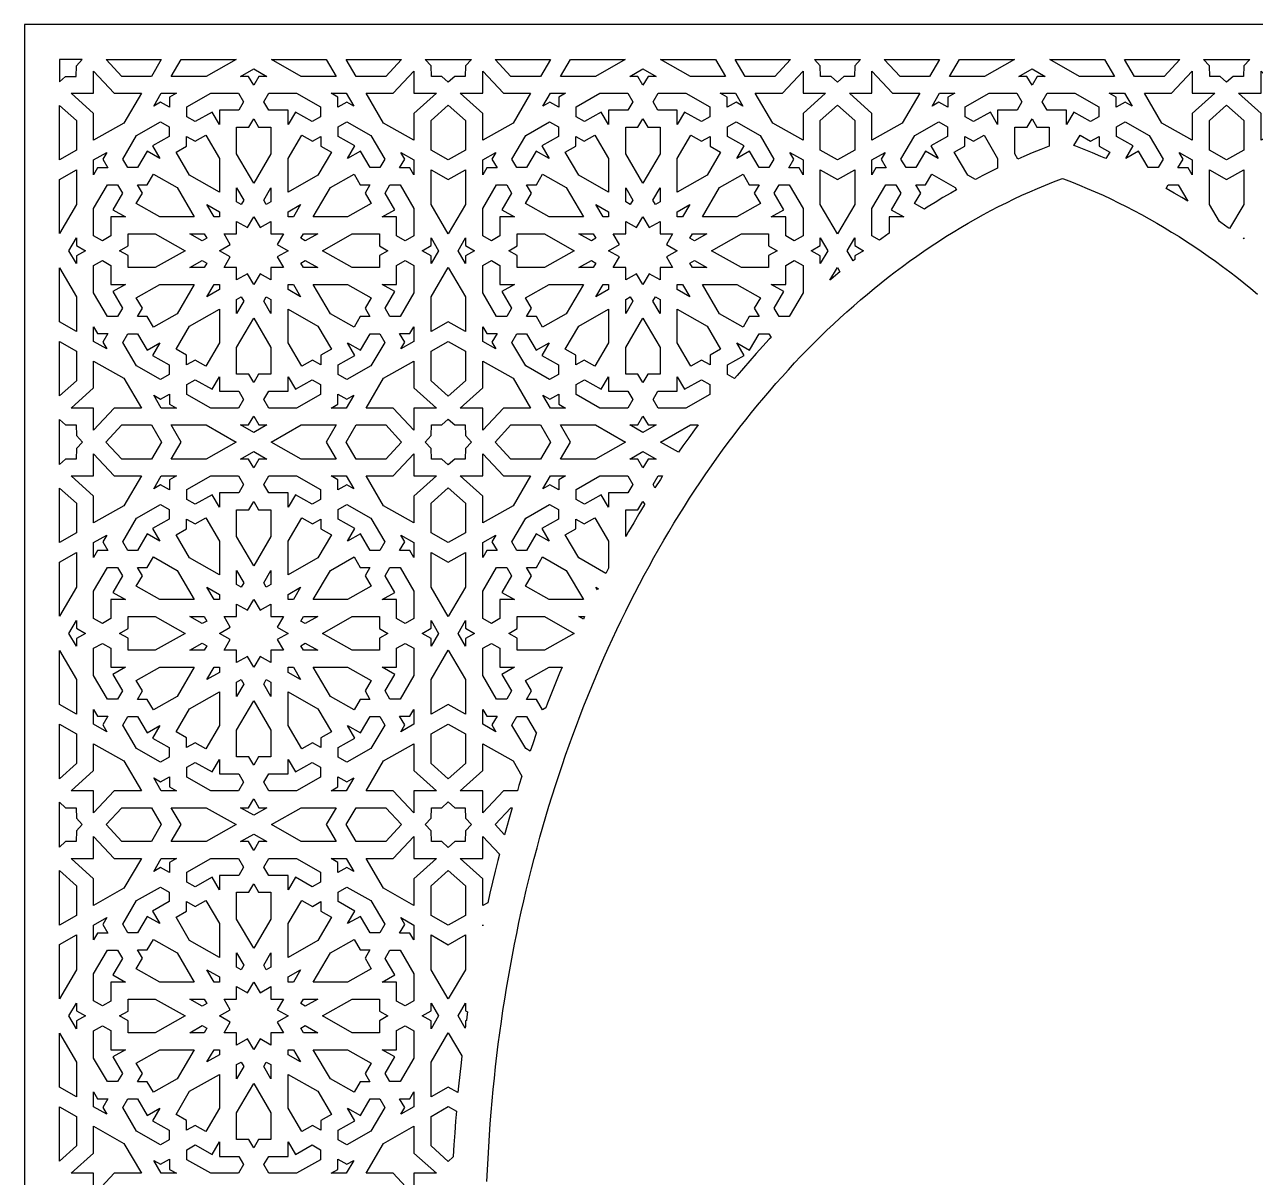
# Model space of a CAD drawing. Extents: x -1025 to 1025, y -625 to 625.
# Drawn here: x -1025 to -317, y -38 to 625 of the extents above; entities that cross this region are included whole.
import ezdxf

# ---------------------------------------------------------------- set-up
doc = ezdxf.new("R2010")
doc.units = 0
doc.layers.add('LAYER_1', color=18, linetype='CONTINUOUS')

msp = doc.modelspace()

# ---------------------------------------------------------------- linework, layer by layer
at = {"layer": 'LAYER_1'}
for points in [[(1025, 625), (-1025, 625), (-1025, -625)], [(-759.11, -40.28), (-758.84, -33.59), (-758.51, -26.92), (-758.14, -20.27), (-757.71, -13.63), (-757.24, -7.01), (-756.72, -0.41), (-756.16, 6.18), (-755.54, 12.74), (-754.88, 19.29), (-754.16, 25.82), (-753.41, 32.32), (-752.6, 38.81), (-751.75, 45.28), (-750.85, 51.72), (-749.91, 58.15), (-748.92, 64.55), (-747.88, 70.93), (-746.8, 77.29), (-745.67, 83.62), (-744.5, 89.93), (-743.28, 96.22), (-742.02, 102.48), (-740.71, 108.72), (-739.36, 114.93), (-737.96, 121.12), (-736.52, 127.28), (-735.04, 133.42), (-733.51, 139.53), (-731.94, 145.61), (-730.33, 151.67), (-728.68, 157.7), (-726.98, 163.69), (-725.24, 169.66), (-723.46, 175.61), (-721.63, 181.52), (-719.77, 187.4), (-717.86, 193.25), (-715.92, 199.07), (-713.93, 204.86), (-711.9, 210.62), (-709.83, 216.35), (-707.72, 222.04), (-705.57, 227.7), (-703.38, 233.33), (-701.15, 238.92), (-698.88, 244.48), (-696.57, 250.01), (-694.23, 255.5), (-691.84, 260.96), (-689.42, 266.38), (-686.96, 271.76), (-684.46, 277.11), (-681.92, 282.42), (-679.35, 287.69), (-676.73, 292.93), (-674.09, 298.13), (-671.4, 303.29), (-668.68, 308.41), (-665.92, 313.49), (-663.12, 318.53), (-660.29, 323.53), (-657.43, 328.49), (-654.53, 333.41), (-651.59, 338.29), (-648.62, 343.13), (-645.61, 347.92), (-642.57, 352.67), (-639.49, 357.38), (-636.38, 362.05), (-633.24, 366.67), (-630.06, 371.24), (-626.85, 375.78), (-623.61, 380.26), (-620.33, 384.7), (-617.02, 389.1), (-613.68, 393.45), (-610.31, 397.75), (-606.9, 402.01), (-603.46, 406.22), (-599.99, 410.38), (-596.49, 414.49), (-592.96, 418.55), (-589.4, 422.56), (-585.8, 426.53), (-582.18, 430.44), (-578.53, 434.31), (-574.84, 438.12), (-571.13, 441.88), (-567.39, 445.59), (-563.61, 449.25), (-559.81, 452.85), (-555.98, 456.41), (-552.12, 459.91), (-548.23, 463.35), (-544.32, 466.74), (-540.37, 470.08), (-536.4, 473.36), (-532.4, 476.59), (-528.38, 479.76), (-524.33, 482.88), (-520.25, 485.93), (-516.14, 488.94), (-512.01, 491.88), (-507.85, 494.77), (-503.66, 497.6), (-499.45, 500.37), (-495.21, 503.08), (-490.95, 505.73), (-486.67, 508.32), (-482.35, 510.85), (-478.02, 513.32), (-473.66, 515.73), (-469.27, 518.08), (-464.87, 520.37), (-460.43, 522.59), (-455.98, 524.75), (-451.5, 526.85), (-447, 528.89), (-442.47, 530.86), (-437.92, 532.77), (-433.35, 534.61), (-428.76, 536.39), (-428.17, 536.61), (-427.58, 536.39), (-422.99, 534.61), (-418.42, 532.77), (-413.87, 530.86), (-409.34, 528.89), (-404.84, 526.85), (-400.36, 524.75), (-395.91, 522.59), (-391.47, 520.37), (-387.07, 518.08), (-382.68, 515.73), (-378.32, 513.32), (-373.99, 510.85), (-369.67, 508.32), (-365.39, 505.73), (-361.13, 503.08), (-356.89, 500.37), (-352.68, 497.6), (-348.49, 494.77), (-344.33, 491.88), (-340.2, 488.94), (-336.09, 485.93), (-332.01, 482.88), (-327.96, 479.76), (-323.94, 476.59), (-319.94, 473.36), (-315.97, 470.08)]]:
    msp.add_lwpolyline(points, dxfattribs=at)
for points in [[(-1005, 592.06), (-1005, 592.05), (-1001.43, 595.25), (-995.4, 595.25), (-995.21, 601.37), (-991.84, 605), (-1005, 605)], [(-952.11, 595.25), (-969.13, 595.25), (-978.18, 605), (-946.38, 605)], [(-920.56, 595.25), (-940.69, 595.25), (-934.96, 605), (-903.39, 605)], [(-845.78, 595.25), (-865.91, 595.25), (-883.08, 605), (-851.51, 605)], [(-808.29, 605), (-817.34, 595.25), (-834.36, 595.25), (-840.08, 605)], [(-771.42, 601.37), (-771.61, 595.25), (-777.64, 595.25), (-781.34, 591.94), (-785.04, 595.25), (-791.07, 595.25), (-791.26, 601.37), (-794.63, 605), (-768.05, 605)], [(-728.32, 595.25), (-745.34, 595.25), (-754.39, 605), (-722.6, 605)], [(-696.77, 595.25), (-716.9, 595.25), (-711.17, 605), (-679.6, 605)], [(-621.99, 595.25), (-642.12, 595.25), (-659.29, 605), (-627.72, 605)], [(-593.55, 595.25), (-610.57, 595.25), (-616.3, 605), (-584.51, 605)], [(-547.65, 601.37), (-547.84, 595.25), (-553.87, 595.25), (-557.56, 591.95), (-561.25, 595.25), (-567.28, 595.25), (-567.47, 601.37), (-570.84, 605), (-544.28, 605)], [(-504.55, 595.25), (-521.57, 595.25), (-530.62, 605), (-498.83, 605)], [(-473, 595.25), (-493.13, 595.25), (-487.4, 605), (-455.83, 605)], [(-398.22, 595.25), (-418.35, 595.25), (-435.52, 605), (-403.95, 605)], [(-360.73, 605), (-369.78, 595.25), (-386.8, 595.25), (-392.52, 605)], [(-323.86, 601.37), (-324.05, 595.25), (-330.08, 595.25), (-333.78, 591.94), (-337.48, 595.25), (-343.51, 595.25), (-343.7, 601.37), (-347.07, 605), (-320.49, 605)], [(-973.49, 585.53), (-957.82, 585.53), (-967.88, 568.4), (-985.31, 558.5), (-985.31, 573.91), (-998.27, 585.53), (-985.31, 585.53), (-985.31, 598.26)], [(-885.69, 595.25), (-890.27, 595.25), (-893.23, 590.21), (-896.2, 595.25), (-900.78, 595.25), (-893.23, 599.53)], [(-801.15, 585.53), (-788.2, 585.53), (-801.15, 573.91), (-801.15, 558.5), (-818.58, 568.4), (-828.65, 585.53), (-812.98, 585.53), (-801.15, 598.26)], [(-749.7, 585.53), (-734.03, 585.53), (-744.1, 568.4), (-761.53, 558.5), (-761.53, 573.91), (-774.48, 585.53), (-761.53, 585.53), (-761.53, 598.26)], [(-661.91, 595.25), (-666.48, 595.25), (-669.45, 590.21), (-672.41, 595.25), (-676.99, 595.25), (-669.45, 599.53)], [(-577.37, 585.53), (-564.41, 585.53), (-577.37, 573.91), (-577.37, 558.5), (-594.8, 568.4), (-604.86, 585.53), (-589.19, 585.53), (-577.37, 598.26)], [(-525.93, 585.53), (-510.26, 585.53), (-520.32, 568.4), (-537.75, 558.5), (-537.75, 573.91), (-550.71, 585.53), (-537.75, 585.53), (-537.75, 598.26)], [(-438.13, 595.25), (-442.71, 595.25), (-445.67, 590.21), (-448.64, 595.25), (-453.22, 595.25), (-445.67, 599.53)], [(-353.6, 585.53), (-340.64, 585.53), (-353.6, 573.91), (-353.6, 558.5), (-371.03, 568.4), (-381.09, 585.53), (-365.42, 585.53), (-353.6, 598.26)], [(-302.14, 585.53), (-286.47, 585.53), (-296.54, 568.4), (-313.97, 558.5), (-313.97, 573.91), (-326.92, 585.53), (-313.97, 585.53), (-313.97, 598.26)], [(-941.66, 583.28), (-941.66, 577.46), (-946.79, 580.37), (-950.75, 578.12), (-946.4, 585.53), (-937.69, 585.53)], [(-899.07, 580.55), (-901.85, 575.81), (-913, 575.81), (-913, 567.53), (-917.21, 574.7), (-926.87, 569.22), (-931.69, 571.96), (-931.69, 577.71), (-917.91, 585.53), (-901.99, 585.53)], [(-854.77, 577.71), (-854.77, 571.96), (-859.6, 569.22), (-869.25, 574.7), (-873.47, 567.53), (-873.47, 575.81), (-884.61, 575.81), (-887.4, 580.55), (-884.48, 585.53), (-868.56, 585.53)], [(-835.72, 578.12), (-839.68, 580.37), (-844.81, 577.46), (-844.81, 583.28), (-848.77, 585.53), (-840.07, 585.53)], [(-717.87, 583.28), (-717.87, 577.46), (-723, 580.37), (-726.96, 578.12), (-722.61, 585.53), (-713.91, 585.53)], [(-675.28, 580.55), (-678.07, 575.81), (-689.21, 575.81), (-689.21, 567.53), (-693.43, 574.7), (-703.08, 569.22), (-707.91, 571.96), (-707.91, 577.71), (-694.12, 585.53), (-678.2, 585.53)], [(-630.99, 577.71), (-630.99, 571.96), (-635.81, 569.22), (-645.47, 574.7), (-649.68, 567.53), (-649.68, 575.81), (-660.83, 575.81), (-663.61, 580.55), (-660.69, 585.53), (-644.77, 585.53)], [(-611.93, 578.12), (-615.89, 580.37), (-621.02, 577.46), (-621.02, 583.28), (-624.99, 585.53), (-616.28, 585.53)], [(-494.1, 583.28), (-494.1, 577.46), (-499.23, 580.37), (-503.19, 578.12), (-498.84, 585.53), (-490.13, 585.53)], [(-451.51, 580.55), (-454.29, 575.81), (-465.44, 575.81), (-465.44, 567.53), (-469.65, 574.7), (-479.31, 569.22), (-484.13, 571.96), (-484.13, 577.71), (-470.35, 585.53), (-454.43, 585.53)], [(-407.22, 577.71), (-407.22, 571.96), (-412.04, 569.22), (-421.7, 574.7), (-425.91, 567.53), (-425.91, 575.81), (-437.05, 575.81), (-439.84, 580.55), (-436.92, 585.53), (-421, 585.53)], [(-388.16, 578.12), (-392.12, 580.37), (-397.25, 577.46), (-397.25, 583.28), (-401.22, 585.53), (-392.51, 585.53)], [(-995.21, 569.79), (-995.21, 552.78), (-1005, 547.22), (-1005, 578.58)], [(-771.42, 569.79), (-771.42, 552.78), (-781.34, 547.18), (-791.26, 552.78), (-791.26, 569.79), (-781.34, 578.65)], [(-547.65, 569.79), (-547.65, 552.78), (-557.52, 547.18), (-557.56, 547.2), (-557.6, 547.18), (-567.47, 552.78), (-567.47, 569.79), (-557.6, 578.65), (-557.56, 578.61), (-557.52, 578.65)], [(-323.86, 569.79), (-323.86, 552.78), (-333.78, 547.18), (-343.7, 552.78), (-343.7, 569.79), (-333.78, 578.65)], [(-941.79, 566.23), (-941.79, 560.75), (-951.45, 555.27), (-947.23, 548.1), (-954.53, 552.24), (-960.1, 542.75), (-965.68, 542.75), (-968.6, 547.73), (-960.64, 561.28), (-946.86, 569.1)], [(-890.41, 566.09), (-883.36, 566.09), (-883.36, 550.68), (-893.23, 533.88), (-903.11, 550.68), (-903.11, 566.09), (-896.06, 566.09), (-893.23, 570.89)], [(-825.83, 561.28), (-817.87, 547.73), (-820.79, 542.75), (-826.37, 542.75), (-831.94, 552.24), (-839.24, 548.1), (-835.02, 555.27), (-844.68, 560.75), (-844.68, 566.23), (-839.61, 569.1)], [(-718, 566.23), (-718, 560.75), (-727.66, 555.27), (-723.44, 548.1), (-730.74, 552.24), (-736.31, 542.75), (-741.89, 542.75), (-744.81, 547.73), (-736.85, 561.28), (-723.07, 569.1)], [(-666.62, 566.09), (-659.57, 566.09), (-659.57, 550.68), (-669.45, 533.88), (-679.32, 550.68), (-679.32, 566.09), (-672.27, 566.09), (-669.45, 570.89)], [(-602.04, 561.28), (-594.08, 547.73), (-597, 542.75), (-602.58, 542.75), (-608.15, 552.24), (-615.45, 548.1), (-611.24, 555.27), (-620.89, 560.75), (-620.89, 566.23), (-615.82, 569.1)], [(-494.23, 566.23), (-494.23, 560.75), (-503.89, 555.27), (-499.67, 548.1), (-506.97, 552.24), (-512.54, 542.75), (-518.12, 542.75), (-521.04, 547.73), (-513.08, 561.28), (-499.3, 569.1)], [(-442.85, 566.09), (-435.8, 566.09), (-435.8, 555.11), (-435.84, 555.09), (-440.7, 553.21), (-445.53, 551.26), (-450.33, 549.25), (-453.82, 547.73), (-455.55, 550.68), (-455.55, 566.09), (-448.5, 566.09), (-445.67, 570.89)], [(-378.27, 561.28), (-370.31, 547.73), (-373.23, 542.75), (-378.81, 542.75), (-384.38, 552.24), (-391.68, 548.1), (-387.46, 555.27), (-397.12, 560.75), (-397.12, 566.23), (-392.05, 569.1)], [(-913, 548.08), (-913, 528.67), (-930.1, 538.37), (-937.93, 551.71), (-931.83, 555.18), (-931.83, 560.73), (-926.94, 557.95), (-920.84, 561.42)], [(-859.53, 557.95), (-854.64, 560.73), (-854.64, 555.18), (-848.54, 551.71), (-856.37, 538.37), (-873.47, 528.67), (-873.47, 548.08), (-865.63, 561.42)], [(-689.21, 548.08), (-689.21, 528.67), (-706.31, 538.37), (-714.14, 551.71), (-708.04, 555.18), (-708.04, 560.73), (-703.15, 557.95), (-697.05, 561.42)], [(-635.74, 557.95), (-630.85, 560.73), (-630.85, 555.18), (-624.75, 551.71), (-632.58, 538.37), (-649.68, 528.67), (-649.68, 548.08), (-641.85, 561.42)], [(-465.44, 548.08), (-465.44, 542.39), (-469.28, 540.53), (-473.96, 538.18), (-478.26, 535.95), (-482.54, 538.37), (-490.37, 551.71), (-484.27, 555.18), (-484.27, 560.73), (-479.38, 557.95), (-473.28, 561.42)], [(-411.97, 557.95), (-407.08, 560.73), (-407.08, 555.18), (-400.98, 551.71), (-403.15, 548.01), (-406.01, 549.25), (-410.81, 551.26), (-415.64, 553.21), (-420.5, 555.09), (-421.56, 555.48), (-418.07, 561.42)], [(-980.06, 547.66), (-977.1, 542.62), (-983.03, 542.62), (-985.31, 538.72), (-985.31, 547.28), (-977.78, 551.55)], [(-801.15, 547.28), (-801.15, 538.72), (-803.44, 542.62), (-809.36, 542.62), (-806.4, 547.66), (-808.69, 551.55)], [(-756.28, 547.66), (-753.32, 542.62), (-759.24, 542.62), (-761.53, 538.72), (-761.53, 547.28), (-753.99, 551.55)], [(-577.37, 547.28), (-577.37, 538.72), (-579.65, 542.62), (-585.58, 542.62), (-582.62, 547.66), (-584.9, 551.55)], [(-532.51, 547.66), (-529.54, 542.62), (-535.47, 542.62), (-537.75, 538.72), (-537.75, 547.28), (-530.22, 551.55)], [(-353.6, 547.28), (-353.6, 538.72), (-355.88, 542.62), (-361.81, 542.62), (-358.84, 547.66), (-361.13, 551.55)], [(-995.21, 521.55), (-1005, 504.88), (-1005, 535.99), (-995.21, 541.55)], [(-937.34, 531.26), (-927.47, 514.45), (-947.21, 514.45), (-960.78, 522.15), (-957.26, 528.15), (-960.08, 532.96), (-954.43, 532.96), (-950.91, 538.96)], [(-832.04, 532.96), (-826.39, 532.96), (-829.21, 528.15), (-825.69, 522.15), (-839.26, 514.45), (-859, 514.45), (-849.13, 531.26), (-835.56, 538.96)], [(-771.42, 521.55), (-781.34, 504.74), (-791.26, 521.55), (-791.26, 541.55), (-781.34, 535.95), (-771.42, 541.55)], [(-713.55, 531.26), (-703.68, 514.45), (-723.42, 514.45), (-736.99, 522.15), (-733.47, 528.15), (-736.29, 532.96), (-730.64, 532.96), (-727.12, 538.96)], [(-608.25, 532.96), (-602.6, 532.96), (-605.42, 528.15), (-601.9, 522.15), (-615.47, 514.45), (-635.21, 514.45), (-625.34, 531.26), (-611.77, 538.96)], [(-547.65, 521.55), (-557.52, 504.74), (-557.56, 504.81), (-557.6, 504.74), (-567.47, 521.55), (-567.47, 541.55), (-557.6, 535.95), (-557.56, 535.97), (-557.52, 535.95), (-547.65, 541.55)], [(-489.78, 531.26), (-489.07, 530.04), (-492.37, 528.16), (-496.9, 525.5), (-501.41, 522.78), (-505.89, 519.99), (-507.54, 518.93), (-513.22, 522.15), (-509.7, 528.15), (-512.52, 532.96), (-506.87, 532.96), (-503.35, 538.96)], [(-323.86, 521.55), (-332.05, 507.68), (-332.83, 508.24), (-337.19, 511.27), (-337.92, 511.76), (-343.7, 521.55), (-343.7, 541.55), (-333.78, 535.95), (-323.86, 541.55)], [(-968.72, 528.08), (-974.29, 518.59), (-966.99, 514.45), (-975.42, 514.45), (-975.42, 503.49), (-980.25, 500.75), (-985.31, 503.63), (-985.31, 519.28), (-977.36, 532.83), (-971.51, 532.83)], [(-898.95, 524.15), (-900.47, 521.56), (-903.11, 523.06), (-903.11, 531.24)], [(-883.36, 523.06), (-886, 521.56), (-887.52, 524.15), (-883.36, 531.24)], [(-801.15, 519.28), (-801.15, 503.63), (-806.22, 500.75), (-811.05, 503.49), (-811.05, 514.45), (-819.47, 514.45), (-812.18, 518.59), (-817.75, 528.08), (-814.96, 532.83), (-809.11, 532.83)], [(-744.93, 528.08), (-750.5, 518.59), (-743.21, 514.45), (-751.63, 514.45), (-751.63, 503.49), (-756.46, 500.75), (-761.53, 503.63), (-761.53, 519.28), (-753.57, 532.83), (-747.72, 532.83)], [(-675.16, 524.15), (-676.68, 521.56), (-679.32, 523.06), (-679.32, 531.24)], [(-659.57, 523.06), (-662.21, 521.56), (-663.73, 524.15), (-659.57, 531.24)], [(-577.37, 519.28), (-577.37, 503.63), (-582.43, 500.75), (-587.26, 503.49), (-587.26, 514.45), (-595.69, 514.45), (-588.39, 518.59), (-593.96, 528.08), (-591.17, 532.83), (-585.33, 532.83)], [(-521.16, 528.08), (-526.73, 518.59), (-519.44, 514.45), (-527.86, 514.45), (-527.86, 505.14), (-532.14, 502.01), (-533.33, 501.12), (-537.75, 503.63), (-537.75, 519.28), (-529.8, 532.83), (-523.95, 532.83)], [(-356.05, 523.45), (-359.44, 525.5), (-363.97, 528.16), (-368.53, 530.76), (-368.59, 530.8), (-367.4, 532.83), (-361.55, 532.83)], [(-913, 517.44), (-913, 514.45), (-916.05, 514.45), (-920.21, 521.53)], [(-870.42, 514.45), (-873.47, 514.45), (-873.47, 517.44), (-866.26, 521.53)], [(-689.21, 517.44), (-689.21, 514.45), (-692.26, 514.45), (-696.42, 521.53)], [(-646.63, 514.45), (-649.68, 514.45), (-649.68, 517.44), (-642.48, 521.53)], [(-889.62, 508.28), (-883.36, 511.83), (-883.36, 504.73), (-876.13, 504.73), (-879.75, 498.58), (-873.49, 495.02), (-879.75, 491.47), (-876.13, 485.32), (-883.36, 485.32), (-883.36, 478.22), (-889.62, 481.77), (-893.23, 475.62), (-896.85, 481.77), (-903.11, 478.22), (-903.11, 485.32), (-910.33, 485.32), (-906.72, 491.47), (-912.98, 495.02), (-906.72, 498.58), (-910.33, 504.73), (-903.11, 504.73), (-903.11, 511.83), (-896.85, 508.28), (-893.23, 514.43)], [(-665.83, 508.28), (-659.57, 511.83), (-659.57, 504.73), (-652.35, 504.73), (-655.96, 498.58), (-649.7, 495.02), (-655.96, 491.47), (-652.35, 485.32), (-659.57, 485.32), (-659.57, 478.22), (-665.83, 481.77), (-669.45, 475.62), (-673.06, 481.77), (-679.32, 478.22), (-679.32, 485.32), (-686.55, 485.32), (-682.93, 491.47), (-689.19, 495.02), (-682.93, 498.58), (-686.55, 504.73), (-679.32, 504.73), (-679.32, 511.83), (-673.06, 508.28), (-669.45, 514.43)], [(-932.76, 495.02), (-949.86, 485.31), (-965.53, 485.31), (-965.53, 492.24), (-970.42, 495.02), (-965.53, 497.8), (-965.53, 504.73), (-949.86, 504.73)], [(-920.23, 502.13), (-922.87, 500.64), (-930.08, 504.73), (-921.76, 504.73)], [(-863.6, 500.64), (-866.23, 502.13), (-864.71, 504.73), (-856.39, 504.73)], [(-820.94, 497.8), (-816.05, 495.02), (-820.94, 492.24), (-820.94, 485.31), (-836.61, 485.31), (-853.7, 495.02), (-836.61, 504.73), (-820.94, 504.73)], [(-708.98, 495.02), (-726.07, 485.31), (-741.74, 485.31), (-741.74, 492.24), (-746.63, 495.02), (-741.74, 497.8), (-741.74, 504.73), (-726.07, 504.73)], [(-696.45, 502.13), (-699.08, 500.64), (-706.29, 504.73), (-697.97, 504.73)], [(-639.81, 500.64), (-642.45, 502.13), (-640.92, 504.73), (-632.6, 504.73)], [(-597.15, 497.8), (-592.26, 495.02), (-597.15, 492.24), (-597.15, 485.31), (-612.82, 485.31), (-629.92, 495.02), (-612.82, 504.73), (-597.15, 504.73)], [(-995.21, 497.93), (-990.08, 495.02), (-995.21, 492.11), (-995.21, 487.61), (-999.56, 495.02), (-995.21, 502.43)], [(-786.91, 495.02), (-791.26, 487.61), (-791.26, 492.11), (-796.39, 495.02), (-791.26, 497.93), (-791.26, 502.43)], [(-771.42, 497.93), (-766.29, 495.02), (-771.42, 492.11), (-771.42, 487.61), (-775.77, 495.02), (-771.42, 502.43)], [(-563.12, 495.02), (-567.47, 487.61), (-567.47, 492.11), (-572.6, 495.02), (-567.47, 497.93), (-567.47, 502.43)], [(-547.65, 497.93), (-542.52, 495.02), (-547.65, 492.11), (-547.65, 489.99), (-548.59, 489.22), (-552, 495.02), (-547.65, 502.43)], [(-323.86, 501.76), (-324.13, 501.96), (-323.86, 502.43)], [(-975.42, 486.55), (-975.42, 475.59), (-966.99, 475.59), (-974.29, 471.45), (-968.72, 461.96), (-971.51, 457.22), (-977.36, 457.22), (-985.31, 470.77), (-985.31, 486.41), (-980.25, 489.29)], [(-920.23, 487.91), (-921.76, 485.32), (-930.08, 485.32), (-922.87, 489.41)], [(-856.39, 485.32), (-864.71, 485.32), (-866.23, 487.91), (-863.6, 489.41)], [(-801.15, 486.41), (-801.15, 470.77), (-809.11, 457.22), (-814.96, 457.22), (-817.75, 461.96), (-812.18, 471.45), (-819.47, 475.59), (-811.05, 475.59), (-811.05, 486.55), (-806.22, 489.29)], [(-751.63, 486.55), (-751.63, 475.59), (-743.21, 475.59), (-750.5, 471.45), (-744.93, 461.96), (-747.72, 457.22), (-753.57, 457.22), (-761.53, 470.77), (-761.53, 486.41), (-756.46, 489.29)], [(-696.45, 487.91), (-697.97, 485.32), (-706.29, 485.32), (-699.08, 489.41)], [(-632.6, 485.32), (-640.92, 485.32), (-642.45, 487.91), (-639.81, 489.41)], [(-577.37, 486.41), (-577.37, 470.77), (-585.33, 457.22), (-591.17, 457.22), (-593.96, 461.96), (-588.39, 471.45), (-595.69, 475.59), (-587.26, 475.59), (-587.26, 486.55), (-582.43, 489.29)], [(-995.21, 468.49), (-995.21, 448.49), (-1005, 454.05), (-1005, 485.16)], [(-771.42, 468.49), (-771.42, 448.49), (-781.34, 454.09), (-791.26, 448.49), (-791.26, 468.49), (-781.34, 485.3)], [(-556.16, 482.92), (-557.33, 481.94), (-561.41, 478.39), (-561.87, 477.99), (-557.56, 485.3)], [(-937.34, 458.78), (-950.91, 451.08), (-954.43, 457.08), (-960.08, 457.08), (-957.26, 461.89), (-960.78, 467.89), (-947.21, 475.59), (-927.47, 475.59)], [(-913, 472.6), (-920.21, 468.51), (-916.05, 475.6), (-913, 475.6)], [(-866.26, 468.51), (-873.47, 472.6), (-873.47, 475.6), (-870.42, 475.6)], [(-825.69, 467.89), (-829.21, 461.89), (-826.39, 457.08), (-832.04, 457.08), (-835.56, 451.08), (-849.13, 458.78), (-859, 475.59), (-839.26, 475.59)], [(-713.55, 458.78), (-727.12, 451.08), (-730.64, 457.08), (-736.29, 457.08), (-733.47, 461.89), (-736.99, 467.89), (-723.42, 475.59), (-703.68, 475.59)], [(-689.21, 472.6), (-696.42, 468.51), (-692.26, 475.6), (-689.21, 475.6)], [(-642.48, 468.51), (-649.68, 472.6), (-649.68, 475.6), (-646.63, 475.6)], [(-601.9, 467.89), (-605.42, 461.89), (-602.6, 457.08), (-608.25, 457.08), (-611.77, 451.08), (-625.34, 458.78), (-635.21, 475.59), (-615.47, 475.59)], [(-898.95, 465.89), (-903.11, 458.81), (-903.11, 466.99), (-900.47, 468.49)], [(-883.36, 466.99), (-883.36, 458.81), (-887.52, 465.89), (-886, 468.49)], [(-675.16, 465.89), (-679.32, 458.81), (-679.32, 466.99), (-676.68, 468.49)], [(-659.57, 466.99), (-659.57, 458.81), (-663.73, 465.89), (-662.21, 468.49)], [(-913, 441.96), (-920.84, 428.62), (-926.94, 432.09), (-931.83, 429.31), (-931.83, 434.86), (-937.93, 438.33), (-930.1, 451.67), (-913, 461.37)], [(-856.37, 451.67), (-848.54, 438.33), (-854.64, 434.86), (-854.64, 429.31), (-859.53, 432.09), (-865.63, 428.62), (-873.47, 441.96), (-873.47, 461.37)], [(-689.21, 441.96), (-697.05, 428.62), (-703.15, 432.09), (-708.04, 429.31), (-708.04, 434.86), (-714.14, 438.33), (-706.31, 451.67), (-689.21, 461.37)], [(-632.58, 451.67), (-624.75, 438.33), (-630.85, 434.86), (-630.85, 429.31), (-635.74, 432.09), (-641.85, 428.62), (-649.68, 441.96), (-649.68, 461.37)], [(-883.36, 439.36), (-883.36, 423.96), (-890.41, 423.96), (-893.23, 419.15), (-896.06, 423.96), (-903.11, 423.96), (-903.11, 439.36), (-893.23, 456.16)], [(-659.57, 439.36), (-659.57, 423.96), (-666.62, 423.96), (-669.45, 419.15), (-672.27, 423.96), (-679.32, 423.96), (-679.32, 439.36), (-669.45, 456.16)], [(-983.03, 447.42), (-977.1, 447.42), (-980.06, 442.38), (-977.78, 438.49), (-985.31, 442.77), (-985.31, 451.32)], [(-954.53, 437.8), (-947.23, 441.94), (-951.45, 434.77), (-941.79, 429.29), (-941.79, 423.81), (-946.86, 420.94), (-960.64, 428.76), (-968.6, 442.31), (-965.68, 447.29), (-960.1, 447.29)], [(-817.87, 442.31), (-825.83, 428.76), (-839.61, 420.94), (-844.68, 423.81), (-844.68, 429.29), (-835.02, 434.77), (-839.24, 441.94), (-831.94, 437.8), (-826.37, 447.29), (-820.79, 447.29)], [(-801.15, 442.77), (-808.69, 438.49), (-806.4, 442.38), (-809.36, 447.42), (-803.44, 447.42), (-801.15, 451.32)], [(-759.24, 447.42), (-753.32, 447.42), (-756.28, 442.38), (-753.99, 438.49), (-761.53, 442.77), (-761.53, 451.32)], [(-730.74, 437.8), (-723.44, 441.94), (-727.66, 434.77), (-718, 429.29), (-718, 423.81), (-723.07, 420.94), (-736.85, 428.76), (-744.81, 442.31), (-741.89, 447.29), (-736.31, 447.29)], [(-595.77, 445.18), (-596.78, 444.11), (-600.55, 440.04), (-604.29, 435.92), (-607.99, 431.75), (-611.65, 427.53), (-615.29, 423.26), (-616.78, 421.48), (-620.89, 423.81), (-620.89, 429.29), (-611.24, 434.77), (-615.45, 441.94), (-608.15, 437.8), (-602.58, 447.29), (-597, 447.29)], [(-995.21, 437.26), (-995.21, 420.25), (-1005, 411.46), (-1005, 442.82)], [(-771.42, 437.26), (-771.42, 420.25), (-781.34, 411.39), (-791.26, 420.25), (-791.26, 437.26), (-781.34, 442.86)], [(-967.88, 421.64), (-957.82, 404.51), (-973.49, 404.51), (-985.31, 391.78), (-985.31, 404.51), (-998.27, 404.51), (-985.31, 416.13), (-985.31, 431.54)], [(-801.15, 416.13), (-788.2, 404.51), (-801.15, 404.51), (-801.15, 391.78), (-812.98, 404.51), (-828.65, 404.51), (-818.58, 421.64), (-801.15, 431.54)], [(-744.1, 421.64), (-734.03, 404.51), (-749.7, 404.51), (-761.53, 391.78), (-761.53, 404.51), (-774.48, 404.51), (-761.53, 416.13), (-761.53, 431.54)], [(-913, 414.23), (-901.85, 414.23), (-899.07, 409.49), (-901.99, 404.51), (-917.91, 404.51), (-931.69, 412.33), (-931.69, 418.08), (-926.87, 420.82), (-917.21, 415.34), (-913, 422.52)], [(-869.25, 415.34), (-859.6, 420.82), (-854.77, 418.08), (-854.77, 412.33), (-868.56, 404.51), (-884.48, 404.51), (-887.4, 409.49), (-884.61, 414.23), (-873.47, 414.23), (-873.47, 422.52)], [(-689.21, 414.23), (-678.07, 414.23), (-675.28, 409.49), (-678.2, 404.51), (-694.12, 404.51), (-707.91, 412.33), (-707.91, 418.08), (-703.08, 420.82), (-693.43, 415.34), (-689.21, 422.52)], [(-645.47, 415.34), (-635.81, 420.82), (-630.99, 418.08), (-630.99, 412.33), (-644.77, 404.51), (-660.69, 404.51), (-663.61, 409.49), (-660.83, 414.23), (-649.68, 414.23), (-649.68, 422.52)], [(-941.66, 406.76), (-937.69, 404.51), (-946.4, 404.51), (-950.75, 411.92), (-946.79, 409.67), (-941.66, 412.58)], [(-839.68, 409.67), (-835.72, 411.92), (-840.07, 404.51), (-848.77, 404.51), (-844.81, 406.76), (-844.81, 412.58)], [(-717.87, 406.76), (-713.91, 404.51), (-722.61, 404.51), (-726.96, 411.92), (-723, 409.67), (-717.87, 412.58)], [(-1001.43, 394.79), (-995.4, 394.79), (-995.21, 388.67), (-991.8, 385), (-995.21, 381.33), (-995.4, 375.21), (-1001.43, 375.21), (-1005, 372.01), (-1005, 397.99)], [(-890.27, 394.79), (-885.69, 394.79), (-893.23, 390.51), (-900.78, 394.79), (-896.2, 394.79), (-893.23, 399.83)], [(-777.64, 394.79), (-771.61, 394.79), (-771.42, 388.67), (-768.01, 385), (-771.42, 381.33), (-771.61, 375.21), (-777.64, 375.21), (-781.34, 371.94), (-785.04, 375.21), (-791.07, 375.21), (-791.26, 381.33), (-794.67, 385), (-791.26, 388.67), (-791.07, 394.79), (-785.04, 394.79), (-781.34, 398.05)], [(-666.48, 394.79), (-661.91, 394.79), (-669.45, 390.51), (-676.99, 394.79), (-672.41, 394.79), (-669.45, 399.83)], [(-946.36, 385), (-952.11, 375.21), (-969.13, 375.21), (-978.21, 385), (-969.13, 394.79), (-952.11, 394.79)], [(-903.31, 385), (-920.56, 375.21), (-940.69, 375.21), (-934.94, 385), (-940.69, 394.79), (-920.56, 394.79)], [(-851.53, 385), (-845.78, 375.21), (-865.91, 375.21), (-883.15, 385), (-865.91, 394.79), (-845.78, 394.79)], [(-808.25, 385), (-817.34, 375.21), (-834.36, 375.21), (-840.11, 385), (-834.36, 394.79), (-817.34, 394.79)], [(-722.57, 385), (-728.32, 375.21), (-745.34, 375.21), (-754.43, 385), (-745.34, 394.79), (-728.32, 394.79)], [(-679.53, 385), (-696.77, 375.21), (-716.9, 375.21), (-711.15, 385), (-716.9, 394.79), (-696.77, 394.79)], [(-639.76, 392.06), (-643.12, 387.41), (-646.44, 382.73), (-648.96, 379.09), (-659.37, 385), (-642.12, 394.79), (-637.75, 394.79)], [(-973.49, 365.49), (-957.82, 365.49), (-967.88, 348.35), (-985.31, 338.46), (-985.31, 353.87), (-998.27, 365.49), (-985.31, 365.49), (-985.31, 378.22)], [(-885.69, 375.21), (-890.27, 375.21), (-893.23, 370.17), (-896.2, 375.21), (-900.78, 375.21), (-893.23, 379.49)], [(-801.15, 365.49), (-788.2, 365.49), (-801.15, 353.87), (-801.15, 338.46), (-818.58, 348.35), (-828.65, 365.49), (-812.98, 365.49), (-801.15, 378.22)], [(-749.7, 365.49), (-734.03, 365.49), (-744.1, 348.35), (-761.53, 338.46), (-761.53, 353.87), (-774.48, 365.49), (-761.53, 365.49), (-761.53, 378.22)], [(-661.91, 375.21), (-666.48, 375.21), (-669.45, 370.17), (-672.41, 375.21), (-676.99, 375.21), (-669.45, 379.49)], [(-941.66, 363.24), (-941.66, 357.42), (-946.79, 360.33), (-950.75, 358.08), (-946.4, 365.49), (-937.69, 365.49)], [(-899.07, 360.51), (-901.85, 355.77), (-913, 355.77), (-913, 347.48), (-917.21, 354.66), (-926.87, 349.18), (-931.69, 351.92), (-931.69, 357.67), (-917.91, 365.49), (-901.99, 365.49)], [(-854.77, 357.67), (-854.77, 351.92), (-859.6, 349.18), (-869.25, 354.66), (-873.47, 347.48), (-873.47, 355.77), (-884.61, 355.77), (-887.4, 360.51), (-884.48, 365.49), (-868.56, 365.49)], [(-835.72, 358.08), (-839.68, 360.33), (-844.81, 357.42), (-844.81, 363.24), (-848.77, 365.49), (-840.07, 365.49)], [(-717.87, 363.24), (-717.87, 357.42), (-723, 360.33), (-726.96, 358.08), (-722.61, 365.49), (-713.91, 365.49)], [(-675.28, 360.51), (-678.07, 355.77), (-689.21, 355.77), (-689.21, 347.48), (-693.43, 354.66), (-703.08, 349.18), (-707.91, 351.92), (-707.91, 357.67), (-694.12, 365.49), (-678.2, 365.49)], [(-659.36, 363.53), (-662.5, 358.62), (-662.5, 358.62), (-663.61, 360.51), (-660.69, 365.49), (-658.08, 365.49)], [(-995.21, 349.75), (-995.21, 332.74), (-1005, 327.18), (-1005, 358.53)], [(-771.42, 349.75), (-771.42, 332.74), (-781.34, 327.14), (-791.26, 332.74), (-791.26, 349.75), (-781.34, 358.6)], [(-941.79, 346.19), (-941.79, 340.71), (-951.45, 335.23), (-947.23, 328.06), (-954.53, 332.2), (-960.1, 322.71), (-965.68, 322.71), (-968.6, 327.69), (-960.64, 341.24), (-946.86, 349.06)], [(-890.41, 346.04), (-883.36, 346.04), (-883.36, 330.64), (-893.23, 313.83), (-903.11, 330.64), (-903.11, 346.04), (-896.06, 346.04), (-893.23, 350.85)], [(-825.83, 341.24), (-817.87, 327.69), (-820.79, 322.71), (-826.37, 322.71), (-831.94, 332.2), (-839.24, 328.06), (-835.02, 335.23), (-844.68, 340.71), (-844.68, 346.19), (-839.61, 349.06)], [(-718, 346.19), (-718, 340.71), (-727.66, 335.23), (-723.44, 328.06), (-730.74, 332.2), (-736.31, 322.71), (-741.89, 322.71), (-744.81, 327.69), (-736.85, 341.24), (-723.07, 349.06)], [(-668.42, 349.1), (-668.68, 348.68), (-671.71, 343.65), (-674.7, 338.58), (-677.65, 333.46), (-679.28, 330.58), (-679.32, 330.64), (-679.32, 346.04), (-672.27, 346.04), (-669.45, 350.85)], [(-913, 328.03), (-913, 308.63), (-930.1, 318.33), (-937.93, 331.67), (-931.83, 335.13), (-931.83, 340.68), (-926.94, 337.91), (-920.84, 341.37)], [(-859.53, 337.91), (-854.64, 340.68), (-854.64, 335.13), (-848.54, 331.67), (-856.37, 318.33), (-873.47, 308.63), (-873.47, 328.03), (-865.63, 341.37)], [(-689.21, 328.03), (-689.21, 312.38), (-690.72, 309.49), (-706.31, 318.33), (-714.14, 331.67), (-708.04, 335.13), (-708.04, 340.68), (-703.15, 337.91), (-697.05, 341.37)], [(-980.06, 327.61), (-977.1, 322.57), (-983.03, 322.57), (-985.31, 318.68), (-985.31, 327.23), (-977.78, 331.51)], [(-801.15, 327.23), (-801.15, 318.68), (-803.44, 322.57), (-809.36, 322.57), (-806.4, 327.61), (-808.69, 331.51)], [(-756.28, 327.61), (-753.32, 322.57), (-759.24, 322.57), (-761.53, 318.68), (-761.53, 327.23), (-753.99, 331.51)], [(-995.21, 301.51), (-1005, 284.83), (-1005, 315.95), (-995.21, 321.51)], [(-937.34, 311.21), (-927.47, 294.41), (-947.21, 294.41), (-960.78, 302.11), (-957.26, 308.11), (-960.08, 312.91), (-954.43, 312.91), (-950.91, 318.91)], [(-832.04, 312.91), (-826.39, 312.91), (-829.21, 308.11), (-825.69, 302.11), (-839.26, 294.41), (-859, 294.41), (-849.13, 311.21), (-835.56, 318.91)], [(-771.42, 301.51), (-781.34, 284.7), (-791.26, 301.51), (-791.26, 321.51), (-781.34, 315.91), (-771.42, 321.51)], [(-713.55, 311.21), (-703.68, 294.41), (-723.42, 294.41), (-736.99, 302.11), (-733.47, 308.11), (-736.29, 312.91), (-730.64, 312.91), (-727.12, 318.91)], [(-968.72, 308.04), (-974.29, 298.55), (-966.99, 294.41), (-975.42, 294.41), (-975.42, 283.45), (-980.25, 280.71), (-985.31, 283.59), (-985.31, 299.23), (-977.36, 312.78), (-971.51, 312.78)], [(-801.15, 299.23), (-801.15, 283.59), (-806.22, 280.71), (-811.05, 283.45), (-811.05, 294.41), (-819.47, 294.41), (-812.18, 298.55), (-817.75, 308.04), (-814.96, 312.78), (-809.11, 312.78)], [(-744.93, 308.04), (-750.5, 298.55), (-743.21, 294.41), (-751.63, 294.41), (-751.63, 283.45), (-756.46, 280.71), (-761.53, 283.59), (-761.53, 299.23), (-753.57, 312.78), (-747.72, 312.78)], [(-898.95, 304.1), (-900.47, 301.51), (-903.11, 303.01), (-903.11, 311.19)], [(-883.36, 303.01), (-886, 301.51), (-887.52, 304.1), (-883.36, 311.19)], [(-913, 297.39), (-913, 294.4), (-916.05, 294.4), (-920.21, 301.48)], [(-870.42, 294.4), (-873.47, 294.4), (-873.47, 297.39), (-866.26, 301.48)], [(-695.17, 300.78), (-695.55, 300.01), (-696.42, 301.48)], [(-889.62, 288.23), (-883.36, 291.78), (-883.36, 284.68), (-876.13, 284.68), (-879.75, 278.53), (-873.49, 274.97), (-879.75, 271.42), (-876.13, 265.27), (-883.36, 265.27), (-883.36, 258.17), (-889.62, 261.72), (-893.23, 255.57), (-896.85, 261.72), (-903.11, 258.17), (-903.11, 265.27), (-910.33, 265.27), (-906.72, 271.42), (-912.98, 274.97), (-906.72, 278.53), (-910.33, 284.68), (-903.11, 284.68), (-903.11, 291.78), (-896.85, 288.23), (-893.23, 294.38)], [(-932.76, 274.98), (-949.86, 265.27), (-965.53, 265.27), (-965.53, 272.2), (-970.42, 274.98), (-965.53, 277.76), (-965.53, 284.68), (-949.86, 284.68)], [(-920.23, 282.08), (-922.87, 280.59), (-930.08, 284.68), (-921.76, 284.68)], [(-863.6, 280.59), (-866.23, 282.08), (-864.71, 284.68), (-856.39, 284.68)], [(-820.94, 277.76), (-816.05, 274.98), (-820.94, 272.2), (-820.94, 265.27), (-836.61, 265.27), (-853.7, 274.98), (-836.61, 284.68), (-820.94, 284.68)], [(-708.98, 274.98), (-726.07, 265.27), (-741.74, 265.27), (-741.74, 272.2), (-746.63, 274.98), (-741.74, 277.76), (-741.74, 284.68), (-726.07, 284.68)], [(-703.69, 283.2), (-706.29, 284.68), (-703, 284.68)], [(-995.21, 277.89), (-990.08, 274.98), (-995.21, 272.07), (-995.21, 267.57), (-999.56, 274.98), (-995.21, 282.39)], [(-786.91, 274.98), (-791.26, 267.57), (-791.26, 272.07), (-796.39, 274.98), (-791.26, 277.89), (-791.26, 282.39)], [(-771.42, 277.89), (-766.29, 274.98), (-771.42, 272.07), (-771.42, 267.57), (-775.77, 274.98), (-771.42, 282.39)], [(-975.42, 266.5), (-975.42, 255.55), (-966.99, 255.55), (-974.29, 251.41), (-968.72, 241.92), (-971.51, 237.17), (-977.36, 237.17), (-985.31, 250.72), (-985.31, 266.37), (-980.25, 269.24)], [(-920.23, 267.86), (-921.76, 265.27), (-930.08, 265.27), (-922.87, 269.36)], [(-856.39, 265.27), (-864.71, 265.27), (-866.23, 267.86), (-863.6, 269.36)], [(-801.15, 266.37), (-801.15, 250.72), (-809.11, 237.17), (-814.96, 237.17), (-817.75, 241.92), (-812.18, 251.41), (-819.47, 255.55), (-811.05, 255.55), (-811.05, 266.5), (-806.22, 269.24)], [(-751.63, 266.5), (-751.63, 255.55), (-743.21, 255.55), (-750.5, 251.41), (-744.93, 241.92), (-747.72, 237.17), (-753.57, 237.17), (-761.53, 250.72), (-761.53, 266.37), (-756.46, 269.24)], [(-995.21, 248.45), (-995.21, 228.45), (-1005, 234), (-1005, 265.12)], [(-771.42, 248.45), (-771.42, 228.45), (-781.34, 234.05), (-791.26, 228.45), (-791.26, 248.45), (-781.34, 265.25)], [(-937.34, 238.74), (-950.91, 231.04), (-954.43, 237.04), (-960.08, 237.04), (-957.26, 241.85), (-960.78, 247.85), (-947.21, 255.55), (-927.47, 255.55)], [(-913, 252.55), (-920.21, 248.47), (-916.05, 255.55), (-913, 255.55)], [(-866.26, 248.47), (-873.47, 252.55), (-873.47, 255.55), (-870.42, 255.55)], [(-825.69, 247.85), (-829.21, 241.85), (-826.39, 237.04), (-832.04, 237.04), (-835.56, 231.04), (-849.13, 238.74), (-859, 255.55), (-839.26, 255.55)], [(-717.37, 252.11), (-719.7, 246.4), (-721.99, 240.66), (-724.24, 234.88), (-725.3, 232.07), (-727.12, 231.04), (-730.64, 237.04), (-736.29, 237.04), (-733.47, 241.85), (-736.99, 247.85), (-723.42, 255.55), (-715.94, 255.55)], [(-898.95, 245.84), (-903.11, 238.76), (-903.11, 246.94), (-900.47, 248.44)], [(-883.36, 246.94), (-883.36, 238.76), (-887.52, 245.84), (-886, 248.44)], [(-913, 221.92), (-920.84, 208.58), (-926.94, 212.05), (-931.83, 209.27), (-931.83, 214.82), (-937.93, 218.28), (-930.1, 231.62), (-913, 241.33)], [(-856.37, 231.62), (-848.54, 218.28), (-854.64, 214.82), (-854.64, 209.27), (-859.53, 212.05), (-865.63, 208.58), (-873.47, 221.92), (-873.47, 241.33)], [(-883.36, 219.31), (-883.36, 203.91), (-890.41, 203.91), (-893.23, 199.11), (-896.06, 203.91), (-903.11, 203.91), (-903.11, 219.31), (-893.23, 236.12)], [(-983.03, 227.38), (-977.1, 227.38), (-980.06, 222.34), (-977.78, 218.44), (-985.31, 222.72), (-985.31, 231.28)], [(-954.53, 217.76), (-947.23, 221.9), (-951.45, 214.73), (-941.79, 209.25), (-941.79, 203.77), (-946.86, 200.89), (-960.64, 208.72), (-968.6, 222.27), (-965.68, 227.25), (-960.1, 227.25)], [(-817.87, 222.27), (-825.83, 208.72), (-839.61, 200.89), (-844.68, 203.77), (-844.68, 209.25), (-835.02, 214.73), (-839.24, 221.9), (-831.94, 217.76), (-826.37, 227.25), (-820.79, 227.25)], [(-801.15, 222.72), (-808.69, 218.44), (-806.4, 222.34), (-809.36, 227.38), (-803.44, 227.38), (-801.15, 231.28)], [(-759.24, 227.38), (-753.32, 227.38), (-756.28, 222.34), (-753.99, 218.44), (-761.53, 222.72), (-761.53, 231.28)], [(-730.74, 217.76), (-730.54, 217.87), (-730.73, 217.34), (-732.82, 211.43), (-734.26, 207.24), (-736.85, 208.72), (-744.81, 222.27), (-741.89, 227.25), (-736.31, 227.25)], [(-995.21, 217.22), (-995.21, 200.21), (-1005, 191.42), (-1005, 222.78)], [(-771.42, 217.22), (-771.42, 200.21), (-781.34, 191.35), (-791.26, 200.21), (-791.26, 217.22), (-781.34, 222.82)], [(-967.88, 201.6), (-957.82, 184.47), (-973.49, 184.47), (-985.31, 171.73), (-985.31, 184.47), (-998.27, 184.47), (-985.31, 196.09), (-985.31, 211.49)], [(-801.15, 196.09), (-788.2, 184.47), (-801.15, 184.47), (-801.15, 171.73), (-812.98, 184.47), (-828.65, 184.47), (-818.58, 201.6), (-801.15, 211.49)], [(-744.1, 201.6), (-739, 192.92), (-740.72, 187.49), (-741.65, 184.47), (-749.7, 184.47), (-761.53, 171.73), (-761.53, 184.47), (-774.48, 184.47), (-761.53, 196.09), (-761.53, 211.49)], [(-913, 194.19), (-901.85, 194.19), (-899.07, 189.44), (-901.99, 184.46), (-917.91, 184.46), (-931.69, 192.29), (-931.69, 198.04), (-926.87, 200.78), (-917.21, 195.3), (-913, 202.47)], [(-869.25, 195.3), (-859.6, 200.78), (-854.77, 198.04), (-854.77, 192.29), (-868.56, 184.46), (-884.48, 184.46), (-887.4, 189.44), (-884.61, 194.19), (-873.47, 194.19), (-873.47, 202.47)], [(-941.66, 186.72), (-937.69, 184.47), (-946.4, 184.47), (-950.75, 191.88), (-946.79, 189.63), (-941.66, 192.54)], [(-839.68, 189.63), (-835.72, 191.88), (-840.07, 184.47), (-848.77, 184.47), (-844.81, 186.72), (-844.81, 192.54)], [(-1001.43, 174.74), (-995.4, 174.74), (-995.21, 168.63), (-991.84, 165), (-995.21, 161.37), (-995.4, 155.25), (-1001.43, 155.25), (-1005, 152.05), (-1005, 177.94)], [(-890.27, 174.74), (-885.69, 174.74), (-893.23, 170.47), (-900.78, 174.74), (-896.2, 174.74), (-893.23, 179.78)], [(-777.64, 174.74), (-771.61, 174.74), (-771.42, 168.63), (-768.05, 165), (-771.42, 161.37), (-771.61, 155.25), (-777.64, 155.25), (-781.34, 151.94), (-785.04, 155.25), (-791.07, 155.25), (-791.26, 161.37), (-794.63, 165), (-791.26, 168.63), (-791.07, 174.74), (-785.04, 174.74), (-781.34, 178.06)], [(-946.38, 165), (-952.11, 155.25), (-969.13, 155.25), (-978.18, 165), (-969.13, 174.74), (-952.11, 174.74)], [(-903.39, 165), (-920.56, 155.25), (-940.69, 155.25), (-934.96, 165), (-940.69, 174.74), (-920.56, 174.74)], [(-851.51, 165), (-845.78, 155.25), (-865.91, 155.25), (-883.08, 165), (-865.91, 174.74), (-845.78, 174.74)], [(-808.29, 165), (-817.34, 155.25), (-834.36, 155.25), (-840.08, 165), (-834.36, 174.74), (-817.34, 174.74)], [(-746.2, 169.21), (-747.94, 163.07), (-749, 159.2), (-754.39, 165), (-745.34, 174.74), (-744.59, 174.74)], [(-973.49, 145.53), (-957.82, 145.53), (-967.88, 128.39), (-985.31, 118.5), (-985.31, 133.9), (-998.27, 145.53), (-985.31, 145.53), (-985.31, 158.26)], [(-885.69, 155.25), (-890.27, 155.25), (-893.23, 150.21), (-896.2, 155.25), (-900.78, 155.25), (-893.23, 159.53)], [(-801.15, 145.53), (-788.2, 145.53), (-801.15, 133.9), (-801.15, 118.5), (-818.58, 128.39), (-828.65, 145.53), (-812.98, 145.53), (-801.15, 158.26)], [(-751.99, 147.99), (-752.9, 144.45), (-754.46, 138.19), (-755.98, 131.91), (-757.46, 125.6), (-758.69, 120.11), (-761.53, 118.5), (-761.53, 133.9), (-774.48, 145.53), (-761.53, 145.53), (-761.53, 158.26)], [(-941.66, 143.28), (-941.66, 137.46), (-946.79, 140.37), (-950.75, 138.12), (-946.4, 145.53), (-937.69, 145.53)], [(-899.07, 140.55), (-901.85, 135.81), (-913, 135.81), (-913, 127.52), (-917.21, 134.7), (-926.87, 129.22), (-931.69, 131.96), (-931.69, 137.71), (-917.91, 145.53), (-901.99, 145.53)], [(-854.77, 137.71), (-854.77, 131.96), (-859.6, 129.22), (-869.25, 134.7), (-873.47, 127.52), (-873.47, 135.81), (-884.61, 135.81), (-887.4, 140.55), (-884.48, 145.53), (-868.56, 145.53)], [(-835.72, 138.12), (-839.68, 140.37), (-844.81, 137.46), (-844.81, 143.28), (-848.77, 145.53), (-840.07, 145.53)], [(-995.21, 129.79), (-995.21, 112.78), (-1005, 107.22), (-1005, 138.57)], [(-771.42, 129.79), (-771.42, 112.78), (-781.34, 107.17), (-791.26, 112.78), (-791.26, 129.79), (-781.34, 138.64)], [(-941.79, 126.23), (-941.79, 120.75), (-951.45, 115.27), (-947.23, 108.09), (-954.53, 112.24), (-960.1, 102.75), (-965.68, 102.75), (-968.6, 107.73), (-960.64, 121.28), (-946.86, 129.1)], [(-890.41, 126.08), (-883.36, 126.08), (-883.36, 110.68), (-893.23, 93.87), (-903.11, 110.68), (-903.11, 126.08), (-896.06, 126.08), (-893.23, 130.89)], [(-825.83, 121.28), (-817.87, 107.73), (-820.79, 102.75), (-826.37, 102.75), (-831.94, 112.24), (-839.24, 108.09), (-835.02, 115.27), (-844.68, 120.75), (-844.68, 126.23), (-839.61, 129.1)], [(-913, 108.07), (-913, 88.67), (-930.1, 98.37), (-937.93, 111.71), (-931.83, 115.17), (-931.83, 120.72), (-926.94, 117.95), (-920.84, 121.41)], [(-859.53, 117.95), (-854.64, 120.72), (-854.64, 115.17), (-848.54, 111.71), (-856.37, 98.37), (-873.47, 88.67), (-873.47, 108.07), (-865.63, 121.41)], [(-980.06, 107.65), (-977.1, 102.61), (-983.03, 102.61), (-985.31, 98.72), (-985.31, 107.27), (-977.78, 111.55)], [(-801.15, 107.27), (-801.15, 98.72), (-803.44, 102.61), (-809.36, 102.61), (-806.4, 107.65), (-808.69, 111.55)], [(-761.53, 106.89), (-761.53, 107.27), (-761.44, 107.32)], [(-995.21, 81.55), (-1005, 64.87), (-1005, 95.99), (-995.21, 101.55)], [(-771.42, 81.55), (-781.34, 64.74), (-791.26, 81.55), (-791.26, 101.55), (-781.34, 95.95), (-771.42, 101.55)], [(-968.72, 88.08), (-974.29, 78.59), (-966.99, 74.45), (-975.42, 74.45), (-975.42, 63.49), (-980.25, 60.75), (-985.31, 63.63), (-985.31, 79.27), (-977.36, 92.82), (-971.51, 92.82)], [(-937.34, 91.25), (-927.47, 74.45), (-947.21, 74.45), (-960.78, 82.15), (-957.26, 88.15), (-960.08, 92.95), (-954.43, 92.95), (-950.91, 98.95)], [(-832.04, 92.95), (-826.39, 92.95), (-829.21, 88.15), (-825.69, 82.15), (-839.26, 74.45), (-859, 74.45), (-849.13, 91.25), (-835.56, 98.95)], [(-801.15, 79.27), (-801.15, 63.63), (-806.22, 60.75), (-811.05, 63.49), (-811.05, 74.45), (-819.47, 74.45), (-812.18, 78.59), (-817.75, 88.08), (-814.96, 92.82), (-809.11, 92.82)], [(-898.95, 84.15), (-900.47, 81.56), (-903.11, 83.05), (-903.11, 91.23)], [(-883.36, 83.05), (-886, 81.56), (-887.52, 84.15), (-883.36, 91.23)], [(-913, 77.44), (-913, 74.45), (-916.05, 74.45), (-920.21, 81.53)], [(-870.42, 74.45), (-873.47, 74.45), (-873.47, 77.44), (-866.26, 81.53)], [(-889.62, 68.27), (-883.36, 71.83), (-883.36, 64.72), (-876.13, 64.72), (-879.75, 58.57), (-873.49, 55.02), (-879.75, 51.47), (-876.13, 45.32), (-883.36, 45.32), (-883.36, 38.21), (-889.62, 41.77), (-893.23, 35.61), (-896.85, 41.77), (-903.11, 38.21), (-903.11, 45.32), (-910.33, 45.32), (-906.72, 51.47), (-912.98, 55.02), (-906.72, 58.57), (-910.33, 64.72), (-903.11, 64.72), (-903.11, 71.83), (-896.85, 68.27), (-893.23, 74.43)], [(-932.76, 55.02), (-949.86, 45.31), (-965.53, 45.31), (-965.53, 52.24), (-970.42, 55.02), (-965.53, 57.79), (-965.53, 64.72), (-949.86, 64.72)], [(-920.23, 62.13), (-922.87, 60.63), (-930.08, 64.72), (-921.76, 64.72)], [(-863.6, 60.63), (-866.23, 62.13), (-864.71, 64.72), (-856.39, 64.72)], [(-820.94, 57.79), (-816.05, 55.02), (-820.94, 52.24), (-820.94, 45.31), (-836.61, 45.31), (-853.7, 55.02), (-836.61, 64.72), (-820.94, 64.72)], [(-995.21, 57.93), (-990.08, 55.02), (-995.21, 52.11), (-995.21, 47.61), (-999.56, 55.02), (-995.21, 62.43)], [(-786.91, 55.02), (-791.26, 47.61), (-791.26, 52.11), (-796.39, 55.02), (-791.26, 57.93), (-791.26, 62.43)], [(-771.42, 57.93), (-770.25, 57.26), (-770.65, 54.56), (-770.95, 52.37), (-771.42, 52.11), (-771.42, 49.04), (-771.57, 47.96), (-771.58, 47.88), (-775.77, 55.02), (-771.42, 62.43)], [(-995.21, 28.49), (-995.21, 8.48), (-1005, 14.04), (-1005, 45.16)], [(-975.42, 46.54), (-975.42, 35.59), (-966.99, 35.59), (-974.29, 31.44), (-968.72, 21.96), (-971.51, 17.21), (-977.36, 17.21), (-985.31, 30.76), (-985.31, 46.41), (-980.25, 49.28)], [(-920.23, 47.91), (-921.76, 45.32), (-930.08, 45.32), (-922.87, 49.41)], [(-856.39, 45.32), (-864.71, 45.32), (-866.23, 47.91), (-863.6, 49.41)], [(-801.15, 46.41), (-801.15, 30.76), (-809.11, 17.21), (-814.96, 17.21), (-817.75, 21.96), (-812.18, 31.44), (-819.47, 35.59), (-811.05, 35.59), (-811.05, 46.54), (-806.22, 49.28)], [(-773.57, 32.12), (-774.04, 28.06), (-774.77, 21.38), (-775.44, 14.68), (-775.79, 10.95), (-781.34, 14.09), (-791.26, 8.48), (-791.26, 28.49), (-781.34, 45.29)], [(-937.34, 18.78), (-950.91, 11.08), (-954.43, 17.08), (-960.08, 17.08), (-957.26, 21.89), (-960.78, 27.89), (-947.21, 35.59), (-927.47, 35.59)], [(-913, 32.6), (-920.21, 28.51), (-916.05, 35.59), (-913, 35.59)], [(-866.26, 28.51), (-873.47, 32.6), (-873.47, 35.59), (-870.42, 35.59)], [(-825.69, 27.89), (-829.21, 21.89), (-826.39, 17.08), (-832.04, 17.08), (-835.56, 11.08), (-849.13, 18.78), (-859, 35.59), (-839.26, 35.59)], [(-898.95, 25.89), (-903.11, 18.81), (-903.11, 26.99), (-900.47, 28.48)], [(-883.36, 26.99), (-883.36, 18.81), (-887.52, 25.89), (-886, 28.48)], [(-913, 1.96), (-920.84, -11.38), (-926.94, -7.92), (-931.83, -10.69), (-931.83, -5.14), (-937.93, -1.68), (-930.1, 11.66), (-913, 21.37)], [(-856.37, 11.66), (-848.54, -1.68), (-854.64, -5.14), (-854.64, -10.69), (-859.53, -7.92), (-865.63, -11.38), (-873.47, 1.96), (-873.47, 21.37)], [(-883.36, -0.65), (-883.36, -16.05), (-890.41, -16.05), (-893.23, -20.85), (-896.06, -16.05), (-903.11, -16.05), (-903.11, -0.65), (-893.23, 16.16)], [(-983.03, 7.42), (-977.1, 7.42), (-980.06, 2.38), (-977.78, -1.52), (-985.31, 2.76), (-985.31, 11.32)], [(-954.53, -2.2), (-947.23, 1.94), (-951.45, -5.24), (-941.79, -10.71), (-941.79, -16.19), (-946.86, -19.07), (-960.64, -11.24), (-968.6, 2.31), (-965.68, 7.29), (-960.1, 7.29)], [(-817.87, 2.31), (-825.83, -11.24), (-839.61, -19.07), (-844.68, -16.19), (-844.68, -10.71), (-835.02, -5.24), (-839.24, 1.94), (-831.94, -2.2), (-826.37, 7.29), (-820.79, 7.29)], [(-801.15, 2.76), (-808.69, -1.52), (-806.4, 2.38), (-809.36, 7.42), (-803.44, 7.42), (-801.15, 11.32)], [(-995.21, -2.74), (-995.21, -19.75), (-1005, -28.54), (-1005, 2.81)], [(-776.73, 0.26), (-777.19, -5.51), (-777.67, -12.28), (-778.1, -19.07), (-778.48, -25.87), (-778.49, -26.07), (-781.34, -28.61), (-791.26, -19.75), (-791.26, -2.74), (-781.34, 2.86)], [(-967.88, -18.36), (-957.82, -35.49), (-973.49, -35.49), (-985.31, -48.23), (-985.31, -35.49), (-998.27, -35.49), (-985.31, -23.87), (-985.31, -8.47)], [(-801.15, -23.87), (-788.2, -35.49), (-801.15, -35.49), (-801.15, -48.23), (-812.98, -35.49), (-828.65, -35.49), (-818.58, -18.36), (-801.15, -8.47)], [(-913, -25.77), (-901.85, -25.77), (-899.07, -30.52), (-901.99, -35.5), (-917.91, -35.5), (-931.69, -27.67), (-931.69, -21.92), (-926.87, -19.18), (-917.21, -24.66), (-913, -17.49)], [(-869.25, -24.66), (-859.6, -19.18), (-854.77, -21.92), (-854.77, -27.67), (-868.56, -35.5), (-884.48, -35.5), (-887.4, -30.52), (-884.61, -25.77), (-873.47, -25.77), (-873.47, -17.49)], [(-941.66, -33.24), (-937.69, -35.49), (-946.4, -35.49), (-950.75, -28.08), (-946.79, -30.33), (-941.66, -27.42)], [(-839.68, -30.33), (-835.72, -28.08), (-840.07, -35.49), (-848.77, -35.49), (-844.81, -33.24), (-844.81, -27.42)]]:
    msp.add_lwpolyline(points, close=True, dxfattribs=at)

doc.saveas('drawing.dxf')
